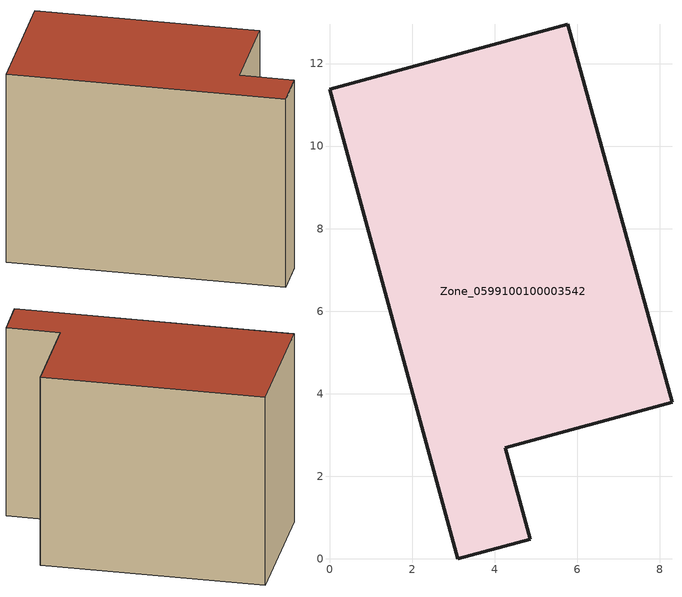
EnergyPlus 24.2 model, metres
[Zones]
Zone_0599100100003542
 floor ground (C_G): 0,11.38 5.76,12.96 8.29,3.8 4.25,2.69 4.86,0.48 3.11,0 z0
 wall outside (C_F): 3.11,0 4.86,0.48 4.25,2.69 8.29,3.8 5.76,12.96 0,11.38 3.11,0 z0:8.7
 roof outside (C_R): 5.76,12.96 0,11.38 3.11,0 4.86,0.48 4.25,2.69 8.29,3.8 z8.7
[BUILDING]
Pand.0599100100003542: North Axis=0; Terrain=City; Loads Convergence Tolerance Value=0.04; Temperature Convergence Tolerance Value=0.4; Solar Distribution=FullExterior; Maximum Number of Warmup Days=25; Minimum Number of Warmup Days=1
[Site:Location]
Rotterdam.The.Hague.AP_ZH_NLD Design_Conditions: Latitude=51.96; Longitude=4.45; Time Zone=1; Elevation=-4.5
[SITE:GROUNDTEMPERATURE:BUILDINGSURFACE]
18, 18, 18, 18, 18, 18, 18, 18, 18, 18, 18, 18
[MATERIAL] Thermal Absorptance=0.9; Solar Absorptance=0.7; Visible Absorptance=0.7
Name | Roughness | Thickness | Conductivity | Density | Specific Heat
G.TC.2006-2014 | MediumSmooth | 0.15 | 0.06 | 540 | 1210
F.TC.2006-2014 | Rough | 0.3 | 0.12 | 1920 | 840
R.TC.2006-2014 | MediumRough | 0.2 | 0.08 | 1500 | 1000
[CONSTRUCTION]
C_G: G.TC.2006-2014
C_F: F.TC.2006-2014
C_R: R.TC.2006-2014
[ZONE]
Zone_0599100100003542: Type=1; Multiplier=1; Ceiling Height=Autocalculate; Volume=Autocalculate; Floor Area=autocalculate; Part of Total Floor Area=Yes
[ZONEINFILTRATION:DESIGNFLOWRATE]
Infil_Zone_0599100100003542: Zone or ZoneList or Space or SpaceList=Zone_0599100100003542; Schedule=AlwaysOn; Design Flow Rate Calculation Method=Flow/Area; Flow Rate per Floor Area=0.0015; Constant Term Coefficient=1; Temperature Term Coefficient=0; Velocity Term Coefficient=0; Velocity Squared Term Coefficient=0
[HVACTEMPLATE:ZONE:IDEALLOADSAIRSYSTEM]
Zone_0599100100003542: Maximum Heating Supply Air Temperature=50; Minimum Cooling Supply Air Temperature=13; Maximum Heating Supply Air Humidity Ratio=0.0156; Minimum Cooling Supply Air Humidity Ratio=0.0077; Heating Limit=NoLimit; Cooling Limit=NoLimit; Dehumidification Control Type=ConstantSensibleHeatRatio; Cooling Sensible Heat Ratio=0.7; Dehumidification Setpoint=60; Humidification Control Type=None; Humidification Setpoint=30; Outdoor Air Method=None; Outdoor Air Flow Rate per Person=0.00944; Outdoor Air Flow Rate per Zone Floor Area=0; Outdoor Air Flow Rate per Zone=0; Demand Controlled Ventilation Type=None; Outdoor Air Economizer Type=NoEconomizer; Heat Recovery Type=None; Sensible Heat Recovery Effectiveness=0.7; Latent Heat Recovery Effectiveness=0.65
[ZONECONTROL:THERMOSTAT]
ThermostatControl_Zone_0599100100003542: Zone or ZoneList=Zone_0599100100003542; Control Type Schedule=DualSetpointControlType; Control 1=Thermostat_Zone_0599100100003542; Temperature Difference Between Cutout And Setpoint=0
[THERMOSTATSETPOINT:DUALSETPOINT]
Thermostat_Zone_0599100100003542: Heating Setpoint Temperature Schedule=HeatingSetpoint_Zone_0599100100003542; Cooling Setpoint Temperature Schedule=CoolingSetpoint_Zone_0599100100003542
[SCHEDULE:COMPACT]
HeatingSetpoint_Zone_0599100100003542: Through: 12/31, For: AllDays, Until: 24:00, 21
CoolingSetpoint_Zone_0599100100003542: Through: 12/31, For: AllDays, Until: 24:00, 24
DualSetpointControlType: Through: 12/31, For: AllDays, Until: 24:00, 4
AlwaysOn: Through: 12/31, For: AllDays, Until: 24:00, 1
